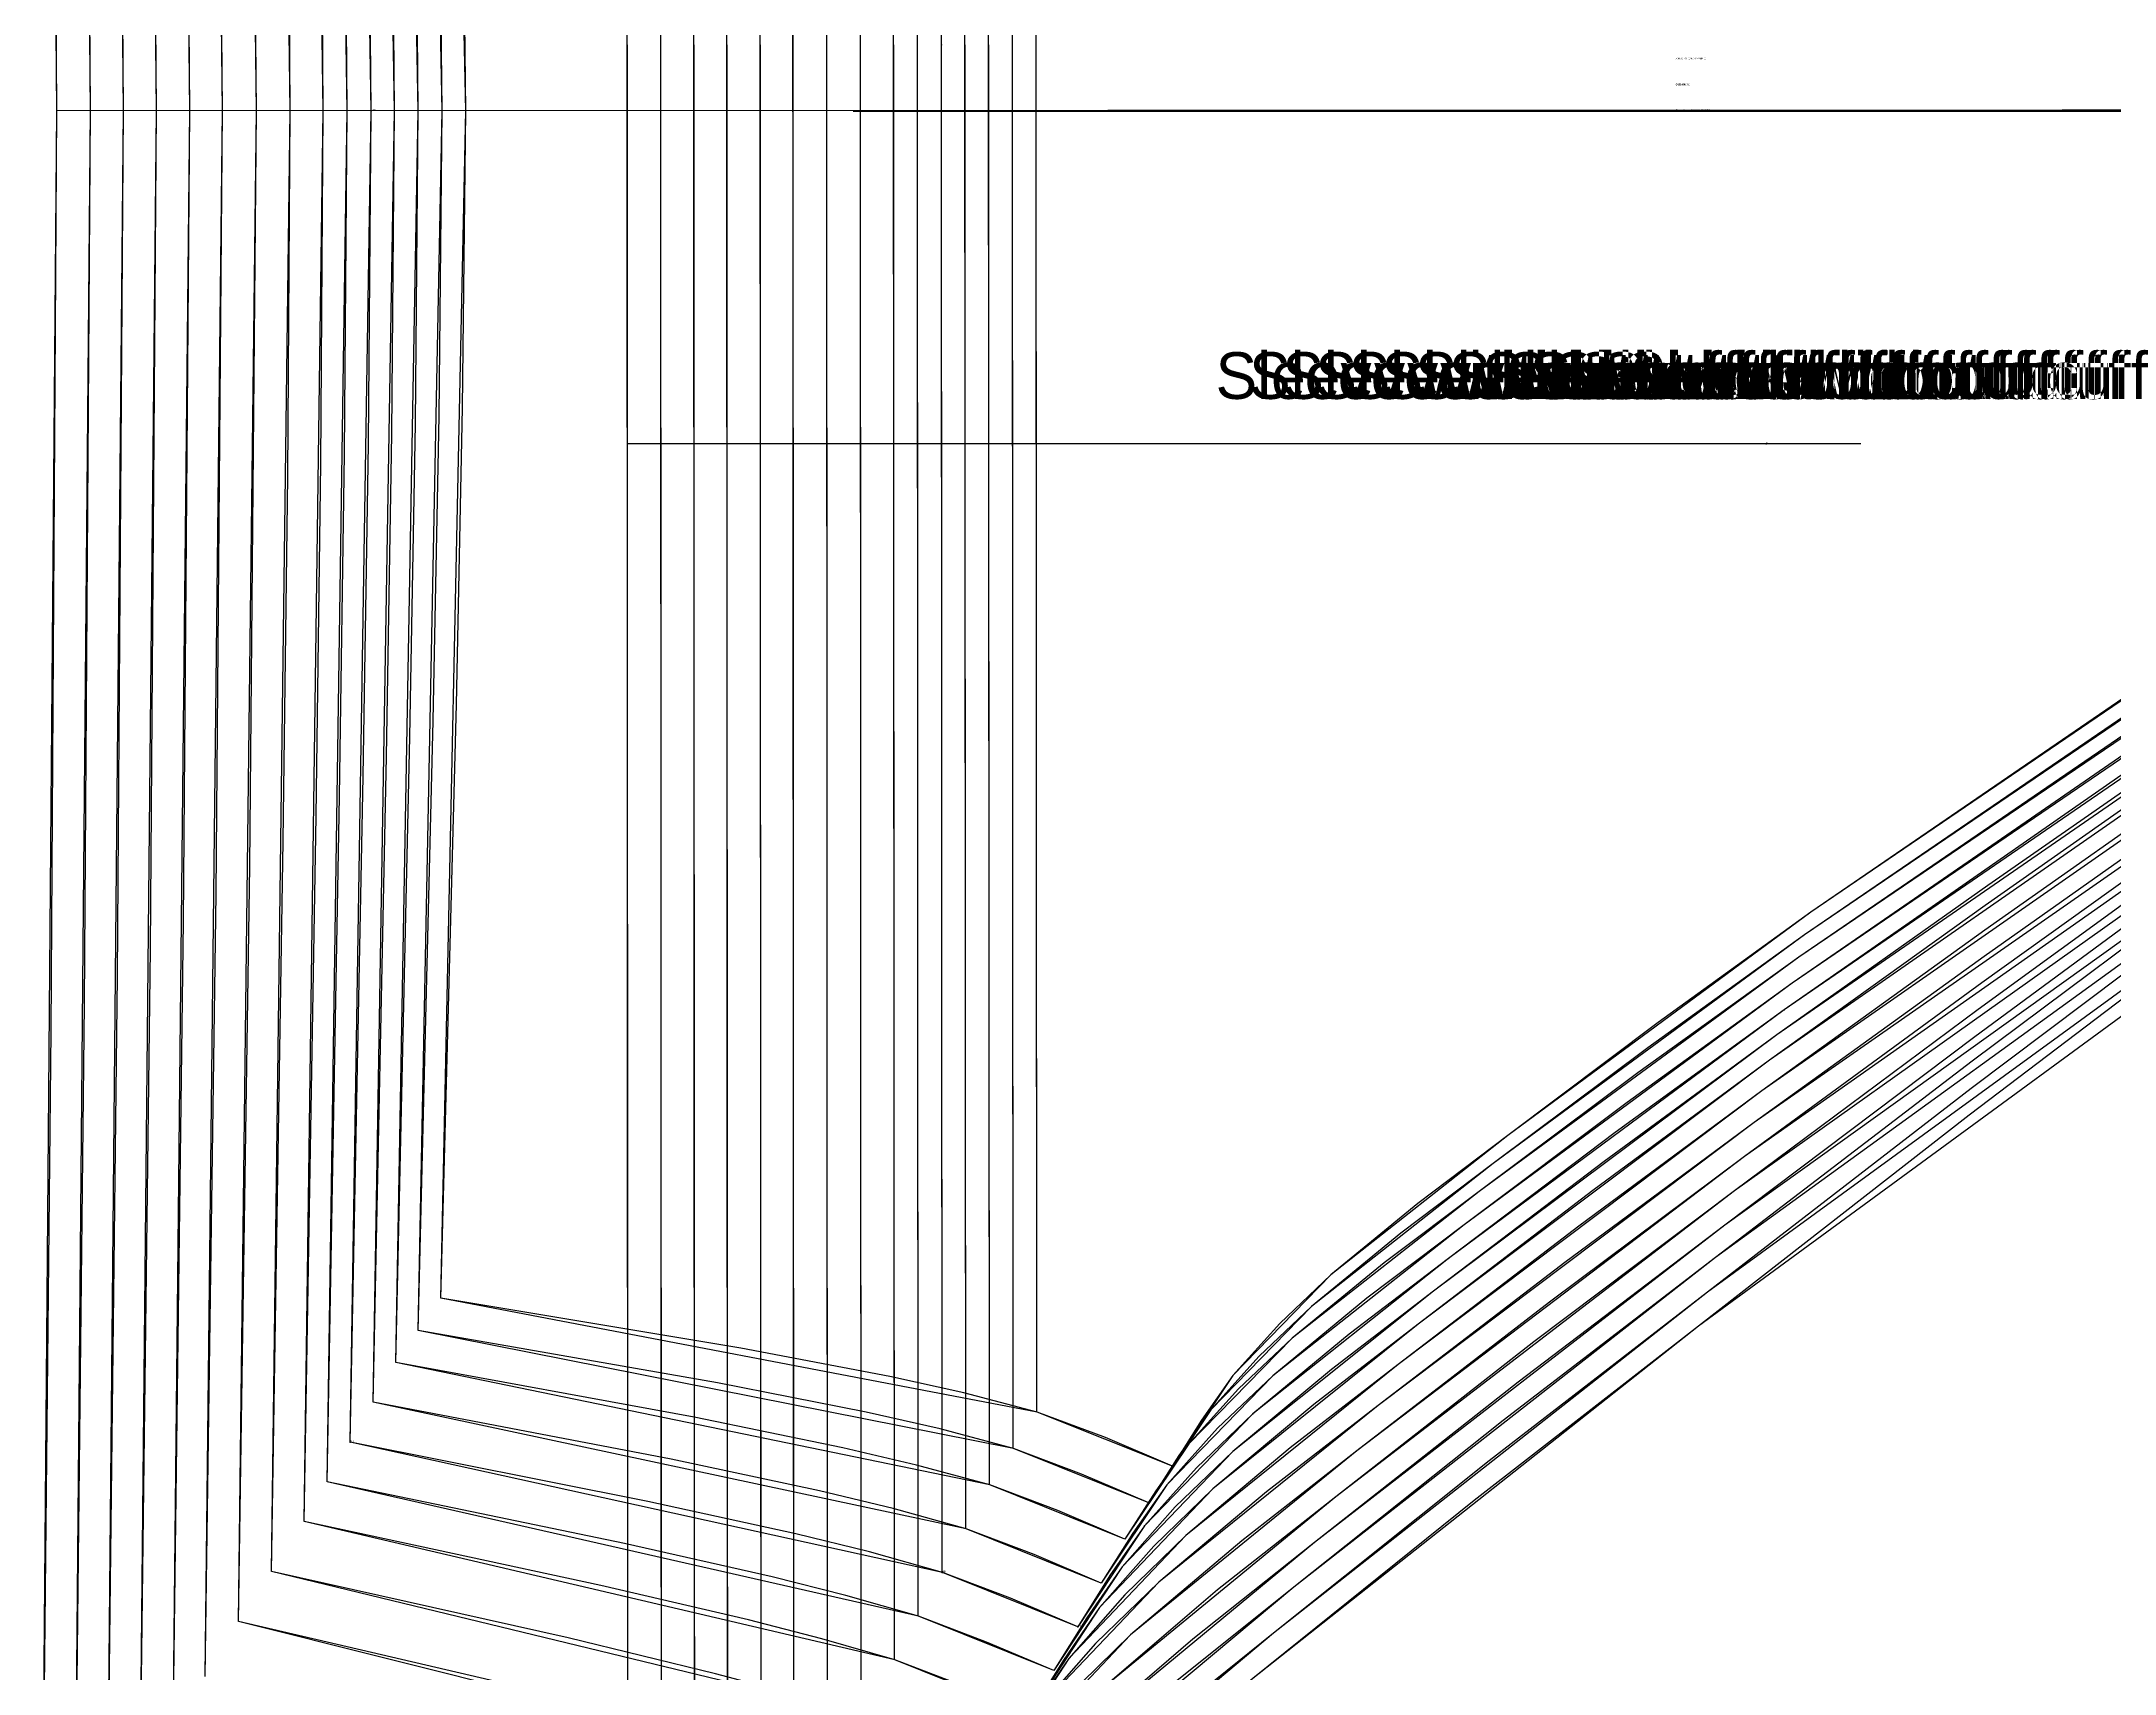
# Model space of a CAD drawing. Extents: x -35 to 1548, y 0 to 910.
# Drawn here: x -16.1 to 268.3, y 118.6 to 342.4 of the extents above; entities that cross this region are included whole.
import ezdxf
from ezdxf.enums import TextEntityAlignment as Align

# ---------------------------------------------------------------- set-up
doc = ezdxf.new("R2010")
doc.units = 0

# ---------------------------------------------------------------- blocks, each defined once
blk = doc.blocks.new('GMX1416S18SS_42')
at = {"layer": '1'}
for points in [[(38.6919, 170.0251), (42.0904, 332.8569), (38.6487, 495.3635)], [(377.5863, 325.816), (349.9384, 307.368), (329.6133, 293.0627), (226.6519, 222.9486), (185.0746, 192.3466), (160.7973, 173.2128), (147.3581, 159.413), (139.0625, 146.967)], [(139.0625, 146.967), (120.5002, 154.4117), (38.6919, 170.0251)]]:
    blk.add_lwpolyline(points, dxfattribs=at)
at = {"layer": '5'}
blk.add_line((151.351, 332.8163), (314.8686, 332.8163), dxfattribs=at)
at = {"layer": '7'}
blk.add_line((151.351, 332.8163), (314.8686, 332.8163), dxfattribs=at)
at = {"layer": '8'}
for p, q in [((120.4595, 154.427), (120.2614, 510.9769)), ((370.6597, 332.9839), (42.0904, 332.8569))]:
    blk.add_line(p, q, dxfattribs=at)
blk.add_lwpolyline([(233.5276, 287.2131), (120.3783, 287.2131), (120.3783, 341.9044)], dxfattribs=at)
at = {"layer": '84'}
for points in [[(38.6919, 170.0251), (40.8102, 251.4347), (41.6611, 292.1432), (42.0904, 332.8569), (41.6484, 373.4867), (40.7874, 414.114), (38.6487, 495.3635)], [(377.5863, 325.816), (349.9384, 307.368), (329.6133, 293.0627), (278.0386, 258.1402), (226.6519, 222.9486), (205.7324, 207.8254), (185.0746, 192.3466), (172.7378, 183.0197), (160.7973, 173.2128), (153.8072, 166.5707), (147.3581, 159.413), (143.0732, 153.2916), (139.0625, 146.967)], [(139.0625, 146.967), (129.8576, 150.9142), (120.5002, 154.4117), (110.4443, 157.0508), (100.2793, 159.2707), (79.8272, 163.1747), (38.6919, 170.0251)]]:
    blk.add_lwpolyline(points, dxfattribs=at)
at = {"layer": '85'}
for points in [[(120.4595, 154.427), (120.2614, 510.9769)], [(233.5276, 287.2131), (120.3783, 287.2131), (120.3783, 341.9044)], [(370.6597, 332.9839), (42.0904, 332.8569)]]:
    blk.add_lwpolyline(points, dxfattribs=at)
at = {"layer": '1'}
for s, p in [('SIZE: 42', (208.1175, 336.3723)), ('Piece Name: GMX1416S18SS', (208.1175, 332.8163))]:
    blk.add_text(s, height=0.25, dxfattribs=at).set_placement(p)
at = {"layer": '1', "flags": 2}
blk.add_attdef('Dependency', text='', height=0.25, dxfattribs=at).set_placement((138.8619, 518.6655), (172.4965, 482.5391), align=Align.ALIGNED)
at = {"layer": '15'}
blk.add_text('Sleeve without cuff', height=6.401, dxfattribs=at).set_placement((201.0817, 293.3624))
blk = doc.blocks.new('GMX1416S18SS_44')
at = {"layer": '1'}
for points in [[(35.5855, 165.6157), (38.8341, 332.8569), (35.5423, 499.7755)], [(380.6927, 324.8788), (352.4555, 306.2174), (331.5793, 291.6987), (225.8086, 219.8498), (183.0934, 188.4909), (158.1481, 168.8796), (144.3356, 154.7318), (135.8062, 141.9657)], [(135.8062, 141.9657), (117.2439, 149.4105), (35.5855, 165.6157)]]:
    blk.add_lwpolyline(points, dxfattribs=at)
at = {"layer": '5'}
blk.add_line((148.0948, 332.8163), (311.6123, 332.8163), dxfattribs=at)
at = {"layer": '7'}
blk.add_line((148.0948, 332.8163), (311.6123, 332.8163), dxfattribs=at)
at = {"layer": '8'}
for p, q in [((117.2033, 149.4257), (117.0052, 515.9782)), ((373.7814, 332.9864), (38.8341, 332.8569))]:
    blk.add_line(p, q, dxfattribs=at)
blk.add_lwpolyline([(230.2714, 287.2131), (117.122, 287.2131), (117.122, 341.9044)], dxfattribs=at)
at = {"layer": '84'}
for points in [[(35.5855, 165.6157), (37.6098, 249.2325), (38.4226, 291.0409), (38.8341, 332.8569), (38.4099, 374.5891), (37.587, 416.3187), (35.5423, 499.7755)], [(380.6927, 324.8788), (352.4555, 306.2174), (331.5793, 291.6987), (278.5771, 255.9381), (225.8086, 219.8498), (204.3151, 204.3532), (183.0934, 188.4909), (170.4163, 178.9329), (158.1481, 168.8796), (150.9649, 162.0698), (144.3356, 154.7318), (139.9312, 148.4529), (135.8062, 141.9657)], [(135.8062, 141.9657), (126.5987, 145.9027), (117.2439, 149.4105), (107.2033, 152.0952), (97.056, 154.3812), (76.642, 158.4325), (35.5855, 165.6157)]]:
    blk.add_lwpolyline(points, dxfattribs=at)
at = {"layer": '85'}
for points in [[(117.2033, 149.4257), (117.0052, 515.9782)], [(230.2714, 287.2131), (117.122, 287.2131), (117.122, 341.9044)], [(373.7814, 332.9864), (38.8341, 332.8569)]]:
    blk.add_lwpolyline(points, dxfattribs=at)
at = {"layer": '1'}
for s, p in [('SIZE: 44', (208.1175, 336.3723)), ('Piece Name: GMX1416S18SS', (208.1175, 332.8163))]:
    blk.add_text(s, height=0.25, dxfattribs=at).set_placement(p)
at = {"layer": '1', "flags": 2}
blk.add_attdef('Dependency', text='', height=0.25, dxfattribs=at).set_placement((135.6056, 523.6668), (168.8008, 487.1365), align=Align.ALIGNED)
at = {"layer": '15'}
blk.add_text('Sleeve without cuff', height=6.401, dxfattribs=at).set_placement((197.8254, 293.3624))
blk = doc.blocks.new('GMX1416S18SS_46')
at = {"layer": '1'}
for points in [[(32.479, 161.2113), (35.5804, 332.8569), (32.4359, 504.1875)], [(383.7991, 323.944), (355.0311, 305.1201), (333.657, 290.4414), (225.0161, 216.8119), (181.1376, 184.6708), (155.5141, 164.5667), (141.3206, 150.0607), (132.5525, 136.967)], [(132.5525, 136.967), (113.9902, 144.4118), (32.479, 161.2113)]]:
    blk.add_lwpolyline(points, dxfattribs=at)
at = {"layer": '5'}
blk.add_line((144.841, 332.8163), (308.3586, 332.8163), dxfattribs=at)
at = {"layer": '7'}
blk.add_line((144.841, 332.8163), (308.3586, 332.8163), dxfattribs=at)
at = {"layer": '8'}
for p, q in [((113.9495, 144.427), (113.7514, 520.9795)), ((376.9081, 332.989), (35.5804, 332.8569))]:
    blk.add_line(p, q, dxfattribs=at)
blk.add_lwpolyline([(227.0176, 287.2156), (113.8683, 287.2156), (113.8683, 341.9044)], dxfattribs=at)
at = {"layer": '84'}
for points in [[(32.479, 161.2113), (34.412, 247.0303), (35.1867, 289.9411), (35.5804, 332.8569), (35.1765, 375.6914), (34.3891, 418.5235), (32.4359, 504.1875)], [(383.7991, 323.944), (355.0311, 305.1201), (333.657, 290.4414), (279.1968, 253.8273), (225.0161, 216.8119), (202.941, 200.9268), (181.1376, 184.6708), (168.1176, 174.8689), (155.5141, 164.5667), (148.1328, 157.5817), (141.3206, 150.0607), (136.7943, 143.6193), (132.5525, 136.967)], [(132.5525, 136.967), (123.3425, 140.8938), (113.9902, 144.4118), (103.9648, 147.1422), (93.8353, 149.4892), (73.4569, 153.6904), (32.479, 161.2113)]]:
    blk.add_lwpolyline(points, dxfattribs=at)
at = {"layer": '85'}
for points in [[(113.9495, 144.427), (113.7514, 520.9795)], [(227.0176, 287.2156), (113.8683, 287.2156), (113.8683, 341.9044)], [(376.9081, 332.989), (35.5804, 332.8569)]]:
    blk.add_lwpolyline(points, dxfattribs=at)
at = {"layer": '1'}
for s, p in [('SIZE: 46', (208.1175, 336.3723)), ('Piece Name: GMX1416S18SS', (208.1175, 332.8163))]:
    blk.add_text(s, height=0.25, dxfattribs=at).set_placement(p)
at = {"layer": '1', "flags": 2}
blk.add_attdef('Dependency', text='', height=0.25, dxfattribs=at).set_placement((132.3518, 528.668), (165.4379, 492.0031), align=Align.ALIGNED)
at = {"layer": '15'}
blk.add_text('Sleeve without cuff', height=6.401, dxfattribs=at).set_placement((194.5717, 293.3624))
blk = doc.blocks.new('GMX1416S18SS_48')
at = {"layer": '1'}
for points in [[(29.365, 155.7529), (32.3317, 332.8569), (29.3218, 509.6485)], [(386.9132, 323.0068), (357.5, 304.0279), (335.5213, 289.1943), (224.0916, 213.2534), (179.0955, 180.1089), (152.8217, 159.3851), (138.2776, 144.4422), (129.3038, 130.965)], [(129.3038, 130.965), (110.7415, 138.4097), (29.365, 155.7529)]]:
    blk.add_lwpolyline(points, dxfattribs=at)
at = {"layer": '5'}
blk.add_line((141.5924, 332.8163), (305.1099, 332.8163), dxfattribs=at)
at = {"layer": '7'}
blk.add_line((141.5924, 332.8163), (305.1099, 332.8163), dxfattribs=at)
at = {"layer": '8'}
for p, q in [((110.7009, 138.425), (110.5028, 526.9789)), ((380.045, 332.9915), (32.3317, 332.8569))]:
    blk.add_line(p, q, dxfattribs=at)
blk.add_lwpolyline([(223.769, 287.2131), (110.6196, 287.2131), (110.6196, 341.9044)], dxfattribs=at)
at = {"layer": '84'}
for points in [[(29.365, 155.7529), (31.2141, 244.3023), (31.9558, 288.5771), (32.3317, 332.8569), (31.9456, 377.0554), (31.1913, 421.254), (29.3218, 509.6485)], [(386.9132, 323.0068), (357.5, 304.0279), (335.5213, 289.1943), (279.6134, 251.5032), (224.0916, 213.2534), (201.4525, 196.8729), (179.0955, 180.1089), (165.7452, 170.0073), (152.8217, 159.3851), (145.2576, 152.1918), (138.2776, 144.4422), (133.6421, 137.8128), (129.3038, 130.965)], [(129.3038, 130.965), (120.0913, 134.8868), (110.7415, 138.4097), (100.7288, 141.1859), (90.6145, 143.5913), (70.2717, 147.9271), (29.365, 155.7529)]]:
    blk.add_lwpolyline(points, dxfattribs=at)
at = {"layer": '85'}
for points in [[(110.7009, 138.425), (110.5028, 526.9789)], [(223.769, 287.2131), (110.6196, 287.2131), (110.6196, 341.9044)], [(380.045, 332.9915), (32.3317, 332.8569)]]:
    blk.add_lwpolyline(points, dxfattribs=at)
at = {"layer": '1'}
for s, p in [('SIZE: 48', (208.1175, 336.3723)), ('Piece Name: GMX1416S18SS', (208.1175, 332.8163))]:
    blk.add_text(s, height=0.25, dxfattribs=at).set_placement(p)
at = {"layer": '1', "flags": 2}
blk.add_attdef('Dependency', text='', height=0.25, dxfattribs=at).set_placement((129.1032, 534.6675), (160.5941, 496.5929), align=Align.ALIGNED)
at = {"layer": '15'}
blk.add_text('Sleeve without cuff', height=6.401, dxfattribs=at).set_placement((191.323, 293.3624))
blk = doc.blocks.new('GMX1416S18SS_50')
at = {"layer": '1'}
for points in [[(26.2484, 150.2969), (29.0907, 332.8569), (26.2052, 515.1095)], [(390.0297, 322.0746), (359.7707, 302.8468), (336.9996, 287.7643), (222.9943, 209.5958), (176.9644, 175.4887), (150.0912, 154.1679), (135.2246, 138.8085), (126.0628, 124.9655)], [(126.0628, 124.9655), (107.5005, 132.4102), (26.2484, 150.2969)]]:
    blk.add_lwpolyline(points, dxfattribs=at)
at = {"layer": '2'}
for p in [(107.3786, 341.9044), (29.0907, 332.8569), (138.3513, 332.8163), (107.3786, 287.2131), (220.5279, 287.2131), (26.2484, 150.2969), (26.2484, 150.2969), (107.4598, 132.4255), (126.0628, 124.9655), (126.0628, 124.9655)]:
    blk.add_point(p, dxfattribs=at)
at = {"layer": '3'}
for p in [(29.0907, 332.8569), (222.9943, 209.5958), (176.9644, 175.4887), (150.0912, 154.1679), (135.2246, 138.8085), (107.5005, 132.4102)]:
    blk.add_point(p, dxfattribs=at)
at = {"layer": '5'}
blk.add_line((138.3513, 332.8163), (301.8689, 332.8163), dxfattribs=at)
at = {"layer": '7'}
blk.add_line((138.3513, 332.8163), (301.8689, 332.8163), dxfattribs=at)
at = {"layer": '8'}
for p, q in [((107.4598, 132.4255), (107.2617, 532.9784)), ((383.1895, 332.9941), (29.0907, 332.8569))]:
    blk.add_line(p, q, dxfattribs=at)
blk.add_lwpolyline([(220.5279, 287.2131), (107.3786, 287.2131), (107.3786, 341.9044)], dxfattribs=at)
at = {"layer": '84'}
for points in [[(26.2484, 150.2969), (28.0213, 241.5744), (28.73, 287.2131), (29.0907, 332.8569), (28.7198, 378.4219), (27.9985, 423.9845), (26.2052, 515.1095)], [(390.0297, 322.0746), (359.7707, 302.8468), (336.9996, 287.7643), (279.743, 249.0471), (222.9943, 209.5958), (199.8346, 192.7378), (176.9644, 175.4887), (163.3068, 165.095), (150.0912, 154.1679), (142.3569, 146.7714), (135.2246, 138.8085), (130.4925, 131.9988), (126.0628, 124.9655)], [(126.0628, 124.9655), (116.8502, 128.8797), (107.5005, 132.4102), (97.5005, 135.2296), (87.4014, 137.6935), (67.0891, 142.1664), (26.2484, 150.2969)]]:
    blk.add_lwpolyline(points, dxfattribs=at)
at = {"layer": '85'}
for points in [[(107.4598, 132.4255), (107.2617, 532.9784)], [(220.5279, 287.2131), (107.3786, 287.2131), (107.3786, 341.9044)], [(383.1895, 332.9941), (29.0907, 332.8569)]]:
    blk.add_lwpolyline(points, dxfattribs=at)
at = {"layer": '1'}
for s, p in [('ANNOTATION: 2XFABRIC', (208.1175, 339.9282)), ('Quantity: 0,0', (208.1175, 336.3723)), ('# 4', (29.0907, 332.8569)), ('Piece Name: GMX1416S18SS', (208.1175, 332.8163)), ('# 3', (26.2484, 150.2969)), ('# 3', (26.2484, 150.2969)), ('# 2', (107.5005, 132.4102)), ('# 1', (126.0628, 124.9655))]:
    blk.add_text(s, height=0.25, dxfattribs=at).set_placement(p)
at = {"layer": '1', "flags": 2}
blk.add_attdef('Dependency', text='', height=0.25, dxfattribs=at).set_placement((125.8621, 540.667), (156.8146, 502.1098), align=Align.ALIGNED)
at = {"layer": '15'}
blk.add_text('Sleeve without cuff', height=6.401, dxfattribs=at).set_placement((188.082, 293.3624))
at = {"layer": '8'}
for s, p in [('# 20', (29.0907, 332.8569)), ('B', (220.5279, 287.2131)), ('# 2', (107.4598, 132.4255)), ('NM', (107.4598, 132.4255))]:
    blk.add_text(s, height=0.25, dxfattribs=at).set_placement(p)
at = {"layer": '85'}
for s, p in [('B', (220.5279, 287.2131)), ('NM', (107.4598, 132.4255))]:
    blk.add_text(s, height=0.25, dxfattribs=at).set_placement(p)
blk = doc.blocks.new('GMX1416S18SS_52')
at = {"layer": '1'}
for points in [[(23.0887, 144.841), (25.8115, 332.8569), (23.0455, 520.5705)], [(393.1895, 321.2821), (362.2218, 301.9248), (338.7903, 286.7102), (222.0138, 206.1236), (174.874, 170.9776), (147.3556, 149.0117), (132.1436, 133.2002), (122.7836, 118.966)], [(122.7836, 118.966), (104.2213, 126.4108), (23.0887, 144.841)]]:
    blk.add_lwpolyline(points, dxfattribs=at)
at = {"layer": '5'}
blk.add_line((135.0722, 332.8163), (298.5897, 332.8163), dxfattribs=at)
at = {"layer": '7'}
blk.add_line((135.0722, 332.8163), (298.5897, 332.8163), dxfattribs=at)
at = {"layer": '8'}
for p, q in [((104.1807, 126.426), (103.9826, 538.9779)), ((386.301, 332.9966), (25.8115, 332.8569))]:
    blk.add_line(p, q, dxfattribs=at)
blk.add_lwpolyline([(217.2488, 287.2131), (104.0994, 287.2131), (104.0994, 341.9044)], dxfattribs=at)
at = {"layer": '84'}
for points in [[(23.0887, 144.841), (24.7854, 238.8464), (25.4661, 285.8491), (25.8115, 332.8569), (25.4559, 379.7859), (24.765, 426.715), (23.0455, 520.5705)], [(393.1895, 321.2821), (362.2218, 301.9248), (338.7903, 286.7102), (309.3492, 266.9261), (280.0808, 246.8804), (250.9571, 226.6316), (222.0138, 206.1236), (198.2953, 188.7525), (174.874, 170.9776), (160.8862, 160.2664), (147.3556, 149.0117), (139.441, 141.3968), (132.1436, 133.2002), (127.3074, 126.1974), (122.7836, 118.966)], [(122.7836, 118.966), (113.5685, 122.8726), (104.2213, 126.4108), (94.2315, 129.2733), (84.1477, 131.7981), (63.8633, 136.4057), (23.0887, 144.841)]]:
    blk.add_lwpolyline(points, dxfattribs=at)
at = {"layer": '85'}
for points in [[(104.1807, 126.426), (103.9826, 538.9779)], [(217.2488, 287.2131), (104.0994, 287.2131), (104.0994, 341.9044)], [(386.301, 332.9966), (25.8115, 332.8569)]]:
    blk.add_lwpolyline(points, dxfattribs=at)
at = {"layer": '1'}
for s, p in [('SIZE: 52', (208.1175, 336.3723)), ('Piece Name: GMX1416S18SS', (208.1175, 332.8163))]:
    blk.add_text(s, height=0.25, dxfattribs=at).set_placement(p)
at = {"layer": '1', "flags": 2}
blk.add_attdef('Dependency', text='', height=0.25, dxfattribs=at).set_placement((122.583, 546.6665), (153.0249, 507.6648), align=Align.ALIGNED)
at = {"layer": '15'}
blk.add_text('Sleeve without cuff', height=6.401, dxfattribs=at).set_placement((184.8028, 293.3624))
blk = doc.blocks.new('GMX1416S18SS_54')
at = {"layer": '1'}
for points in [[(19.9238, 139.3826), (22.54, 332.8569), (19.8806, 526.029)], [(396.3544, 320.4973), (364.6501, 301.0383), (340.5277, 285.7196), (221.008, 202.6844), (172.7734, 166.4844), (144.6175, 143.8631), (129.0676, 127.597), (119.5121, 112.9666)], [(119.5121, 112.9666), (100.9498, 120.4113), (19.9238, 139.3826)]]:
    blk.add_lwpolyline(points, dxfattribs=at)
at = {"layer": '5'}
blk.add_line((131.8006, 332.8163), (295.3208, 332.8163), dxfattribs=at)
at = {"layer": '7'}
blk.add_line((131.8006, 332.8163), (295.3208, 332.8163), dxfattribs=at)
at = {"layer": '8'}
for p, q in [((100.9092, 120.4265), (100.7111, 544.9774)), ((389.4227, 332.9991), (22.54, 332.8569))]:
    blk.add_line(p, q, dxfattribs=at)
blk.add_lwpolyline([(213.9773, 287.2131), (100.8304, 287.2131), (100.8304, 341.9044)], dxfattribs=at)
at = {"layer": '84'}
for points in [[(19.9238, 139.3826), (21.557, 236.1185), (22.2098, 284.4851), (22.54, 332.8569), (22.1996, 381.1499), (21.5342, 429.4429), (19.8806, 526.029)], [(396.3544, 320.4973), (364.6501, 301.0383), (340.5277, 285.7196), (310.322, 265.4351), (280.3729, 244.7748), (250.5939, 223.868), (221.008, 202.6844), (196.7358, 184.7927), (172.7734, 166.4844), (158.4605, 155.4531), (144.6175, 143.8631), (136.525, 136.0272), (129.0676, 127.597), (124.1324, 120.3986), (119.5121, 112.9666)], [(119.5121, 112.9666), (110.2945, 116.8655), (100.9498, 120.4113), (90.9727, 123.3196), (80.8991, 125.9002), (60.6426, 130.6424), (19.9238, 139.3826)]]:
    blk.add_lwpolyline(points, dxfattribs=at)
at = {"layer": '85'}
for points in [[(100.9092, 120.4265), (100.7111, 544.9774)], [(213.9773, 287.2131), (100.8304, 287.2131), (100.8304, 341.9044)], [(389.4227, 332.9991), (22.54, 332.8569)]]:
    blk.add_lwpolyline(points, dxfattribs=at)
at = {"layer": '1'}
for s, p in [('SIZE: 54', (208.1175, 336.3723)), ('Piece Name: GMX1416S18SS', (208.1175, 332.8163))]:
    blk.add_text(s, height=0.25, dxfattribs=at).set_placement(p)
at = {"layer": '1', "flags": 2}
blk.add_attdef('Dependency', text='', height=0.25, dxfattribs=at).set_placement((119.3115, 552.6659), (149.2809, 513.2604), align=Align.ALIGNED)
at = {"layer": '15'}
blk.add_text('Sleeve without cuff', height=6.401, dxfattribs=at).set_placement((181.5339, 293.3624))
blk = doc.blocks.new('GMX1416S18SS_56')
at = {"layer": '1'}
for points in [[(15.4585, 132.5347), (17.9934, 332.8569), (15.4153, 532.8768)], [(400.8197, 319.7886), (368.389, 300.1188), (343.5858, 284.5969), (219.9437, 198.4807), (170.0429, 160.9395), (140.9218, 137.4852), (124.8411, 120.6272), (114.9655, 105.4659)], [(114.9655, 105.4659), (96.4032, 112.9107), (15.4585, 132.5347)]]:
    blk.add_lwpolyline(points, dxfattribs=at)
at = {"layer": '5'}
blk.add_line((127.2541, 332.8163), (290.7716, 332.8163), dxfattribs=at)
at = {"layer": '7'}
blk.add_line((127.2541, 332.8163), (290.7716, 332.8163), dxfattribs=at)
at = {"layer": '8'}
for p, q in [((96.3626, 112.9259), (96.1645, 552.4805)), ((393.7966, 333.0017), (17.9934, 332.8569))]:
    blk.add_line(p, q, dxfattribs=at)
blk.add_lwpolyline([(209.4307, 287.2131), (96.2813, 287.2131), (96.2813, 341.9044)], dxfattribs=at)
at = {"layer": '84'}
for points in [[(15.4585, 132.5347), (17.0384, 232.6945), (17.6734, 282.7732), (17.9934, 332.8569), (17.6607, 382.8619), (17.018, 432.8669), (15.4153, 532.8768)], [(400.8197, 319.7886), (368.389, 300.1188), (343.5858, 284.5969), (312.2956, 263.6216), (281.3152, 242.1891), (250.5253, 220.4797), (219.9437, 198.4807), (194.8333, 179.9235), (170.0429, 160.9395), (155.2398, 149.4994), (140.9218, 137.4852), (132.5525, 129.3622), (124.8411, 120.6272), (119.7382, 113.1672), (114.9655, 105.4659)], [(114.9655, 105.4659), (105.7428, 109.3547), (96.4032, 112.9107), (86.4286, 115.8723), (76.3652, 118.5215), (56.129, 123.4288), (15.4585, 132.5347)]]:
    blk.add_lwpolyline(points, dxfattribs=at)
at = {"layer": '85'}
for points in [[(96.3626, 112.9259), (96.1645, 552.4805)], [(209.4307, 287.2131), (96.2813, 287.2131), (96.2813, 341.9044)], [(393.7966, 333.0017), (17.9934, 332.8569)]]:
    blk.add_lwpolyline(points, dxfattribs=at)
at = {"layer": '1'}
for s, p in [('SIZE: 56', (208.1175, 336.3723)), ('Piece Name: GMX1416S18SS', (208.1175, 332.8163))]:
    blk.add_text(s, height=0.25, dxfattribs=at).set_placement(p)
at = {"layer": '1', "flags": 2}
blk.add_attdef('Dependency', text='', height=0.25, dxfattribs=at).set_placement((114.7649, 560.1666), (144.2263, 520.3445), align=Align.ALIGNED)
at = {"layer": '15'}
blk.add_text('Sleeve without cuff', height=6.401, dxfattribs=at).set_placement((176.9847, 293.3624))
blk = doc.blocks.new('GMX1416S18SS_58')
at = {"layer": '1'}
for points in [[(10.9144, 125.6894), (13.3732, 332.8569), (10.8713, 539.7247)], [(405.3663, 318.5719), (372.1939, 298.7853), (346.6948, 283.1415), (218.8718, 194.1221), (167.287, 155.3134), (137.1804, 131.0691), (120.5535, 113.6397), (110.3453, 97.9678)], [(110.3453, 97.9678), (91.783, 105.4126), (10.9144, 125.6894)]]:
    blk.add_lwpolyline(points, dxfattribs=at)
at = {"layer": '5'}
blk.add_line((122.6338, 332.8163), (286.1514, 332.8163), dxfattribs=at)
at = {"layer": '7'}
blk.add_line((122.6338, 332.8163), (286.1514, 332.8163), dxfattribs=at)
at = {"layer": '8'}
for p, q in [((91.7423, 105.4278), (91.5442, 559.9811)), ((398.0942, 333.0042), (13.3732, 332.8569))]:
    blk.add_line(p, q, dxfattribs=at)
blk.add_lwpolyline([(204.8104, 287.2156), (91.661, 287.2156), (91.661, 341.9044)], dxfattribs=at)
at = {"layer": '84'}
for points in [[(10.9144, 125.6894), (12.4461, 229.2706), (13.3732, 332.8569), (12.4257, 436.2908), (10.8713, 539.7247)], [(405.3663, 318.5719), (372.1939, 298.7853), (346.6948, 283.1415), (314.2971, 261.5337), (282.2702, 239.3747), (250.4593, 216.9033), (218.8718, 194.1221), (192.9131, 174.9375), (167.287, 155.3134), (151.981, 143.4872), (137.1804, 131.0691), (128.524, 122.6693), (120.5535, 113.6397), (115.2754, 105.9257), (110.3453, 97.9678)], [(110.3453, 97.9678), (101.12, 101.8464), (91.783, 105.4126), (71.755, 111.1454), (51.5392, 116.2152), (10.9144, 125.6894)]]:
    blk.add_lwpolyline(points, dxfattribs=at)
at = {"layer": '85'}
for points in [[(91.7423, 105.4278), (91.5442, 559.9811)], [(204.8104, 287.2156), (91.661, 287.2156), (91.661, 341.9044)], [(398.0942, 333.0042), (13.3732, 332.8569)]]:
    blk.add_lwpolyline(points, dxfattribs=at)
at = {"layer": '1'}
for s, p in [('SIZE: 58', (208.1175, 336.3723)), ('Piece Name: GMX1416S18SS', (208.1175, 332.8163))]:
    blk.add_text(s, height=0.25, dxfattribs=at).set_placement(p)
at = {"layer": '1', "flags": 2}
blk.add_attdef('Dependency', text='', height=0.25, dxfattribs=at).set_placement((110.1446, 567.6647), (139.0676, 527.4158), align=Align.ALIGNED)
at = {"layer": '15'}
blk.add_text('Sleeve without cuff', height=6.401, dxfattribs=at).set_placement((172.3645, 293.3624))
blk = doc.blocks.new('GMX1416S18SS_60')
at = {"layer": '1'}
for points in [[(6.3501, 118.138), (8.7351, 332.8569), (6.3069, 547.2735)], [(409.9281, 317.721), (375.8286, 297.8938), (349.4583, 282.1915), (217.5815, 189.4764), (164.3736, 149.0777), (133.3272, 123.8479), (116.2, 105.7352), (105.7072, 89.4665)]]:
    blk.add_lwpolyline(points, dxfattribs=at)
at = {"layer": '5'}
blk.add_line((117.9958, 332.8163), (281.5133, 332.8163), dxfattribs=at)
at = {"layer": '7'}
blk.add_line((117.9958, 332.8163), (281.5133, 332.8163), dxfattribs=at)
at = {"layer": '8'}
for p, q in [((87.1043, 96.9265), (86.9061, 568.4774)), ((402.3691, 333.0068), (8.7351, 332.8569))]:
    blk.add_line(p, q, dxfattribs=at)
blk.add_lwpolyline([(200.1724, 287.2131), (87.023, 287.2131), (87.023, 341.9044)], dxfattribs=at)
at = {"layer": '84'}
for points in [[(6.3501, 118.138), (7.8385, 225.4962), (8.7351, 332.8569), (7.8156, 440.0652), (6.3069, 547.2735)], [(409.9281, 317.721), (375.8286, 297.8938), (362.5596, 290.1798), (349.4583, 282.1915), (315.9557, 259.7938), (282.89, 236.7484), (250.1164, 213.2813), (217.5815, 189.4764), (190.8048, 169.5044), (164.3736, 149.0777), (148.59, 136.7689), (133.3272, 123.8479), (124.4093, 115.1179), (120.1878, 110.5282), (116.2, 105.7352), (110.7745, 97.7291), (105.7072, 89.4665)]]:
    blk.add_lwpolyline(points, dxfattribs=at)
at = {"layer": '85'}
for points in [[(87.1043, 96.9265), (86.9061, 568.4774)], [(200.1724, 287.2131), (87.023, 287.2131), (87.023, 341.9044)], [(402.3691, 333.0068), (8.7351, 332.8569)]]:
    blk.add_lwpolyline(points, dxfattribs=at)
at = {"layer": '1'}
for s, p in [('SIZE: 60', (208.1175, 336.3723)), ('Piece Name: GMX1416S18SS', (208.1175, 332.8163))]:
    blk.add_text(s, height=0.25, dxfattribs=at).set_placement(p)
at = {"layer": '1', "flags": 2}
blk.add_attdef('Dependency', text='', height=0.25, dxfattribs=at).set_placement((105.5066, 576.166), (133.7488, 535.3838), align=Align.ALIGNED)
at = {"layer": '15'}
blk.add_text('Sleeve without cuff', height=6.401, dxfattribs=at).set_placement((167.7264, 293.3624))
blk = doc.blocks.new('GMX1416S18SS_62')
at = {"layer": '1'}
for points in [[(1.933, 110.5917), (4.2495, 332.8569), (1.8898, 554.8224)], [(414.3452, 316.7889), (379.2093, 296.9083), (351.8662, 281.145), (216.2023, 184.7723), (161.478, 142.8014), (129.5578, 116.5988), (111.9709, 97.818), (101.2216, 80.9702)]]:
    blk.add_lwpolyline(points, dxfattribs=at)
at = {"layer": '5'}
blk.add_line((113.5101, 332.8163), (277.0277, 332.8163), dxfattribs=at)
at = {"layer": '7'}
blk.add_line((113.5101, 332.8163), (277.0277, 332.8163), dxfattribs=at)
at = {"layer": '8'}
for p, q in [((82.6186, 88.4301), (82.4205, 576.9763)), ((406.7963, 333.0093), (4.2495, 332.8569))]:
    blk.add_line(p, q, dxfattribs=at)
blk.add_lwpolyline([(195.6867, 287.2156), (82.5374, 287.2156), (82.5374, 341.9044)], dxfattribs=at)
at = {"layer": '84'}
for points in [[(1.933, 110.5917), (3.3783, 221.7217), (4.2495, 332.8569), (3.3579, 443.8397), (1.8898, 554.8224)], [(414.3452, 316.7889), (379.2093, 296.9083), (365.4324, 289.1943), (351.8662, 281.145), (334.4672, 269.7455), (317.2892, 258.0158), (283.2761, 234.0585), (249.6059, 209.5983), (216.2023, 184.7723), (188.6636, 164.0205), (161.478, 142.8014), (145.2474, 130.0125), (129.5578, 116.5988), (120.3986, 107.5411), (116.0654, 102.7812), (111.9709, 97.818), (106.4133, 89.5224), (101.2216, 80.9702)]]:
    blk.add_lwpolyline(points, dxfattribs=at)
at = {"layer": '85'}
for points in [[(82.6186, 88.4301), (82.4205, 576.9763)], [(195.6867, 287.2156), (82.5374, 287.2156), (82.5374, 341.9044)], [(406.7963, 333.0093), (4.2495, 332.8569)]]:
    blk.add_lwpolyline(points, dxfattribs=at)
at = {"layer": '1'}
for s, p in [('SIZE: 62', (208.1175, 336.3723)), ('Piece Name: GMX1416S18SS', (208.1175, 332.8163))]:
    blk.add_text(s, height=0.25, dxfattribs=at).set_placement(p)
at = {"layer": '1', "flags": 2}
blk.add_attdef('Dependency', text='', height=0.25, dxfattribs=at).set_placement((101.0209, 584.6649), (128.5749, 543.3619), align=Align.ALIGNED)
at = {"layer": '15'}
blk.add_text('Sleeve without cuff', height=6.401, dxfattribs=at).set_placement((163.2408, 293.3624))
blk = doc.blocks.new('GMX1416S18SS_64')
at = {"layer": '1'}
for points in [[(-2.5807, 103.0402), (-0.3277, 332.8569), (-2.6239, 562.3713)], [(418.8587, 315.6078), (382.7247, 295.7577), (354.4393, 280.0071), (214.8561, 180.0276), (158.5672, 136.5047), (125.7377, 109.3471), (107.6681, 89.8932), (96.6445, 72.4688)]]:
    blk.add_lwpolyline(points, dxfattribs=at)
at = {"layer": '5'}
blk.add_line((108.933, 332.8163), (272.4506, 332.8163), dxfattribs=at)
at = {"layer": '7'}
blk.add_line((108.933, 332.8163), (272.4506, 332.8163), dxfattribs=at)
at = {"layer": '8'}
for p, q in [((78.0416, 79.9288), (77.8434, 585.4751)), ((411.1219, 333.0118), (-0.3277, 332.8569))]:
    blk.add_line(p, q, dxfattribs=at)
blk.add_lwpolyline([(191.1096, 287.2131), (77.9603, 287.2131), (77.9603, 341.9044)], dxfattribs=at)
at = {"layer": '84'}
for points in [[(-2.5807, 103.0402), (-1.1761, 217.9473), (-0.3277, 332.8569), (-1.1964, 447.6141), (-2.6239, 562.3713)], [(418.8587, 315.6078), (382.7247, 295.7577), (368.4626, 288.0869), (354.4393, 280.0071), (336.4586, 268.3003), (318.7523, 256.1768), (283.7536, 231.3204), (249.1588, 205.8721), (214.8561, 180.0276), (186.5275, 158.5062), (158.5672, 136.5047), (141.8717, 123.251), (125.7377, 109.3471), (116.3219, 99.9643), (111.8718, 95.0341), (107.6681, 89.8932), (101.9658, 81.3156), (96.6445, 72.4688)]]:
    blk.add_lwpolyline(points, dxfattribs=at)
at = {"layer": '85'}
for points in [[(78.0416, 79.9288), (77.8434, 585.4751)], [(191.1096, 287.2131), (77.9603, 287.2131), (77.9603, 341.9044)], [(411.1219, 333.0118), (-0.3277, 332.8569)]]:
    blk.add_lwpolyline(points, dxfattribs=at)
at = {"layer": '1'}
for s, p in [('SIZE: 64', (208.1175, 336.3723)), ('Piece Name: GMX1416S18SS', (208.1175, 332.8163))]:
    blk.add_text(s, height=0.25, dxfattribs=at).set_placement(p)
at = {"layer": '1', "flags": 2}
blk.add_attdef('Dependency', text='', height=0.25, dxfattribs=at).set_placement((96.4438, 593.1637), (123.3856, 551.4188), align=Align.ALIGNED)
at = {"layer": '15'}
blk.add_text('Sleeve without cuff', height=6.401, dxfattribs=at).set_placement((158.6637, 293.3624))
blk = doc.blocks.new('GMX1416S18SS_66')
at = {"layer": '1'}
for points in [[(-7.0536, 95.5041), (-4.8616, 332.8569), (-7.0968, 569.91)], [(423.3317, 314.9982), (386.3061, 295.2065), (357.1799, 279.4991), (213.5988, 175.5953), (155.7071, 130.3833), (121.9607, 102.1843), (103.4035, 82.0141), (92.1132, 63.9725)]]:
    blk.add_lwpolyline(points, dxfattribs=at)
at = {"layer": '5'}
blk.add_line((104.4017, 332.8163), (267.9192, 332.8163), dxfattribs=at)
at = {"layer": '7'}
blk.add_line((104.4017, 332.8163), (267.9192, 332.8163), dxfattribs=at)
at = {"layer": '8'}
for p, q in [((73.5102, 71.4325), (73.3095, 593.9765)), ((415.4932, 333.0144), (-4.8616, 332.8569))]:
    blk.add_line(p, q, dxfattribs=at)
blk.add_lwpolyline([(186.5783, 287.2156), (73.4289, 287.2156), (73.4289, 341.9044)], dxfattribs=at)
at = {"layer": '84'}
for points in [[(-7.0536, 95.5041), (-5.6846, 214.1779), (-4.8616, 332.8569), (-5.7074, 451.3834), (-7.0968, 569.91)], [(423.3317, 314.9982), (386.3061, 295.2065), (371.6046, 287.589), (357.1799, 279.4991), (338.6024, 267.4443), (320.3525, 254.8865), (284.3531, 229.0522), (248.8159, 202.5346), (213.5988, 175.5953), (184.4599, 153.2357), (155.7071, 130.3833), (138.5418, 116.614), (121.9607, 102.1843), (112.2858, 92.451), (107.7138, 87.3405), (103.4035, 82.0141), (97.5589, 73.1292), (92.1132, 63.9725)]]:
    blk.add_lwpolyline(points, dxfattribs=at)
at = {"layer": '85'}
for points in [[(73.5102, 71.4325), (73.3095, 593.9765)], [(186.5783, 287.2156), (73.4289, 287.2156), (73.4289, 341.9044)], [(415.4932, 333.0144), (-4.8616, 332.8569)]]:
    blk.add_lwpolyline(points, dxfattribs=at)
at = {"layer": '1'}
for s, p in [('SIZE: 66', (208.1175, 336.3723)), ('Piece Name: GMX1416S18SS', (208.1175, 332.8163))]:
    blk.add_text(s, height=0.25, dxfattribs=at).set_placement(p)
at = {"layer": '1', "flags": 2}
blk.add_attdef('Dependency', text='', height=0.25, dxfattribs=at).set_placement((91.9125, 601.66), (118.2929, 559.5341), align=Align.ALIGNED)
at = {"layer": '15'}
blk.add_text('Sleeve without cuff', height=6.401, dxfattribs=at).set_placement((154.1323, 293.3624))
blk = doc.blocks.new('GMX1416S18SS_68')
at = {"layer": '1'}
for points in [[(-11.5418, 87.9526), (-9.4082, 332.8569), (-11.585, 577.4589)], [(427.8173, 313.9212), (390.0348, 294.1041), (360.1924, 278.3637), (212.4812, 170.8633), (152.936, 124.1019), (118.2244, 94.9427), (99.154, 74.0995), (87.5666, 55.4711)]]:
    blk.add_lwpolyline(points, dxfattribs=at)
at = {"layer": '5'}
blk.add_line((99.8525, 332.8163), (263.3727, 332.8163), dxfattribs=at)
at = {"layer": '7'}
blk.add_line((99.8525, 332.8163), (263.3727, 332.8163), dxfattribs=at)
at = {"layer": '8'}
for p, q in [((68.9611, 62.9311), (68.7629, 602.4728)), ((419.8417, 333.0169), (-9.4082, 332.8569))]:
    blk.add_line(p, q, dxfattribs=at)
blk.add_lwpolyline([(182.0291, 287.2131), (68.8823, 287.2131), (68.8823, 341.9044)], dxfattribs=at)
at = {"layer": '84'}
for points in [[(-11.5418, 87.9526), (-10.2083, 210.4035), (-9.4082, 332.8569), (-10.2312, 455.1579), (-11.585, 577.4589)], [(427.8173, 313.9212), (390.0348, 294.1041), (374.9625, 286.4968), (360.1924, 278.3637), (341.0255, 265.9711), (322.2295, 253.0069), (303.6189, 239.771), (285.1938, 226.2759), (248.6686, 198.7957), (212.4812, 170.8633), (182.5092, 147.7366), (152.936, 124.1019), (135.2779, 109.8652), (126.647, 102.5221), (118.2244, 94.9427), (108.2803, 84.8843), (103.5838, 79.6037), (99.154, 74.0995), (93.1546, 64.9275), (87.5666, 55.4711)]]:
    blk.add_lwpolyline(points, dxfattribs=at)
at = {"layer": '85'}
for points in [[(68.9611, 62.9311), (68.7629, 602.4728)], [(182.0291, 287.2131), (68.8823, 287.2131), (68.8823, 341.9044)], [(419.8417, 333.0169), (-9.4082, 332.8569)]]:
    blk.add_lwpolyline(points, dxfattribs=at)
at = {"layer": '1'}
for s, p in [('SIZE: 68', (208.1149, 336.3723)), ('Piece Name: GMX1416S18SS', (208.1149, 332.8163))]:
    blk.add_text(s, height=0.25, dxfattribs=at).set_placement(p)
at = {"layer": '1', "flags": 2}
blk.add_attdef('Dependency', text='', height=0.25, dxfattribs=at).set_placement((87.3659, 610.1614), (113.2104, 567.6723), align=Align.ALIGNED)
at = {"layer": '15'}
blk.add_text('Sleeve without cuff', height=6.401, dxfattribs=at).set_placement((149.5857, 293.3624))
blk = doc.blocks.new('GMX1416S18SS_70')
at = {"layer": '1'}
for points in [[(-16.0859, 80.4038), (-14.0082, 332.8569), (-16.129, 585.0078)], [(432.3639, 312.9001), (393.7153, 293.0779), (363.0626, 277.3173), (211.262, 166.177), (150.081, 117.8459), (114.422, 87.7139), (94.8436, 66.1924), (82.9641, 46.9748)]]:
    blk.add_lwpolyline(points, dxfattribs=at)
at = {"layer": '5'}
blk.add_line((95.2526, 332.8163), (258.7702, 332.8163), dxfattribs=at)
at = {"layer": '7'}
blk.add_line((95.2526, 332.8163), (258.7702, 332.8163), dxfattribs=at)
at = {"layer": '8'}
for p, q in [((64.3611, 54.4348), (64.163, 610.9716)), ((424.1394, 333.0195), (-14.0082, 332.8569))]:
    blk.add_line(p, q, dxfattribs=at)
blk.add_lwpolyline([(177.4292, 287.2156), (64.2798, 287.2156), (64.2798, 341.9044)], dxfattribs=at)
at = {"layer": '84'}
for points in [[(-16.0859, 80.4038), (-14.7905, 206.6291), (-14.0082, 332.8569), (-14.8108, 458.9323), (-16.129, 585.0078)], [(432.3639, 312.9001), (393.7153, 293.0779), (378.2238, 285.4859), (370.5657, 281.5413), (363.0626, 277.3173), (343.3318, 264.5461), (323.9618, 251.2213), (304.828, 237.5459), (285.8999, 223.5836), (248.4019, 195.1203), (211.262, 166.177), (180.4645, 142.2705), (150.081, 117.8459), (131.9404, 103.1291), (123.0732, 95.5396), (114.422, 87.7139), (104.2112, 77.3253), (99.3902, 71.8719), (94.8436, 66.1924), (88.6943, 56.7259), (82.9641, 46.9748)]]:
    blk.add_lwpolyline(points, dxfattribs=at)
at = {"layer": '85'}
for points in [[(64.3611, 54.4348), (64.163, 610.9716)], [(177.4292, 287.2156), (64.2798, 287.2156), (64.2798, 341.9044)], [(424.1394, 333.0195), (-14.0082, 332.8569)]]:
    blk.add_lwpolyline(points, dxfattribs=at)
at = {"layer": '1'}
for s, p in [('SIZE: 70', (208.1175, 336.3723)), ('Piece Name: GMX1416S18SS', (208.1175, 332.8163))]:
    blk.add_text(s, height=0.25, dxfattribs=at).set_placement(p)
at = {"layer": '1', "flags": 2}
blk.add_attdef('Dependency', text='', height=0.25, dxfattribs=at).set_placement((82.7634, 618.6602), (108.0364, 575.7977), align=Align.ALIGNED)
at = {"layer": '15'}
blk.add_text('Sleeve without cuff', height=6.401, dxfattribs=at).set_placement((144.9833, 293.3624))

msp = doc.modelspace()

# ---------------------------------------------------------------- block references
at = {"layer": '1'}
for name in ['GMX1416S18SS_70', 'GMX1416S18SS_68', 'GMX1416S18SS_66', 'GMX1416S18SS_64', 'GMX1416S18SS_62', 'GMX1416S18SS_60', 'GMX1416S18SS_58', 'GMX1416S18SS_56', 'GMX1416S18SS_54', 'GMX1416S18SS_52', 'GMX1416S18SS_50', 'GMX1416S18SS_48', 'GMX1416S18SS_46', 'GMX1416S18SS_44', 'GMX1416S18SS_42']:
    msp.add_blockref(name, (0, 0), dxfattribs=at)

doc.saveas('drawing.dxf')
